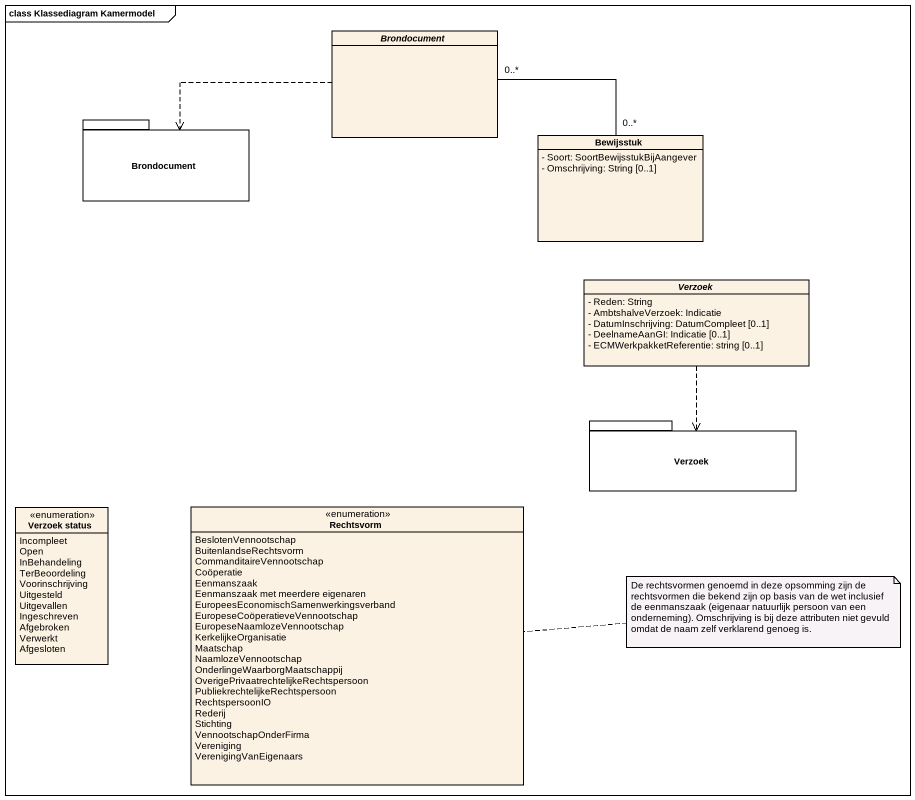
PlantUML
@startuml
mainframe class Klassediagram Kamermodel
hide circle
hide empty members
skinparam classAttributeIconSize 0
abstract class Brondocument
package "Brondocument" as Brondocument_2 {
}
class Bewijsstuk {
  - Soort: SoortBewijsstukBijAangever
  - Omschrijving: String [0..1]
}
abstract class Verzoek {
  - Reden: String
  - AmbtshalveVerzoek: Indicatie
  - DatumInschrijving: DatumCompleet [0..1]
  - DeelnameAanGI: Indicatie [0..1]
  - ECMWerkpakketReferentie: string [0..1]
}
package "Verzoek" as Verzoek_2 {
}
enum "Verzoek status" as Verzoek_status {
  Incompleet
  Open
  InBehandeling
  TerBeoordeling
  Voorinschrijving
  Uitgesteld
  Uitgevallen
  Ingeschreven
  Afgebroken
  Verwerkt
  Afgesloten
}
enum Rechtsvorm {
  BeslotenVennootschap
  BuitenlandseRechtsvorm
  CommanditaireVennootschap
  Coöperatie
  Eenmanszaak
  Eenmanszaak met meerdere eigenaren
  EuropeesEconomischSamenwerkingsverband
  EuropeseCoöperatieveVennootschap
  EuropeseNaamlozeVennootschap
  KerkelijkeOrganisatie
  Maatschap
  NaamlozeVennootschap
  OnderlingeWaarborgMaatschappij
  OverigePrivaatrechtelijkeRechtspersoon
  PubliekrechtelijkeRechtspersoon
  RechtspersoonIO
  Rederij
  Stichting
  VennootschapOnderFirma
  Vereniging
  VerenigingVanEigenaars
}
Brondocument .left.> Brondocument_2
Brondocument "0..*" -right- "0..*" Bewijsstuk
Verzoek ..> Verzoek_2
note right of Rechtsvorm : De rechtsvormen genoemd in deze opsomming zijn de rechtsvormen die bekend zijn op basis van de wet inclusief de eenmanszaak (eigenaar natuurlijk persoon van een onderneming). Omschrijving is bij deze attributen niet gevuld omdat de naam zelf verklarend genoeg is.
@enduml
